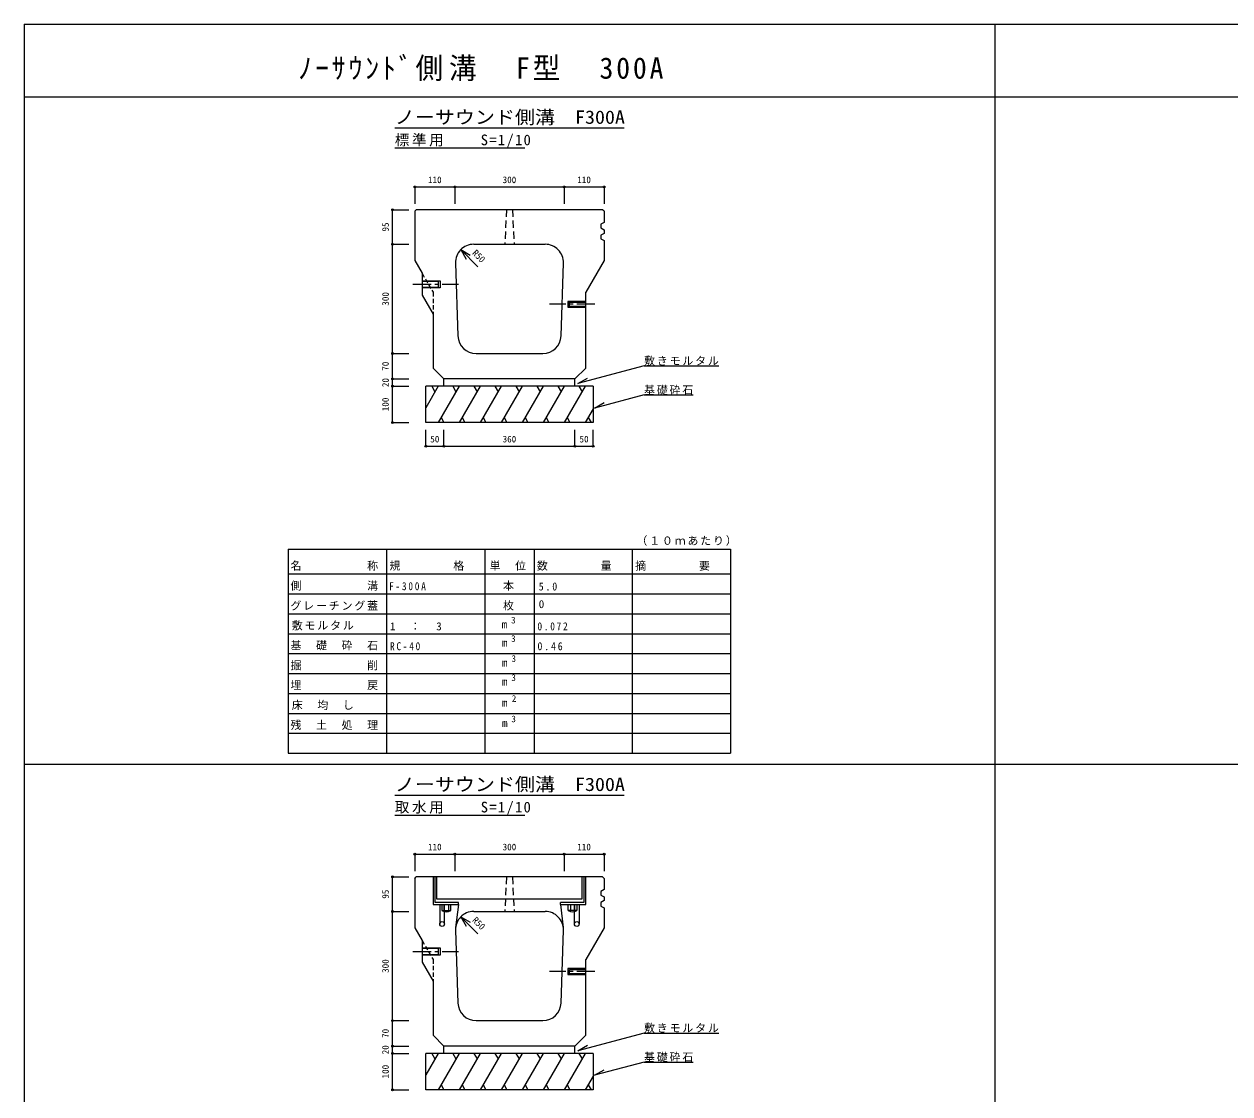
# Model space of a CAD drawing. Units: millimetres at full size, sheet at 1:10. Extents: x -5807 to 2193, y -2728 to 2972.
# Drawn here: x -5807 to -2495, y 32 to 2972 of the extents above; entities that cross this region are included whole.
import ezdxf
from ezdxf.enums import TextEntityAlignment as Align

# ---------------------------------------------------------------- set-up
doc = ezdxf.new("R2010")
doc.units = ezdxf.units.MM
doc.header["$LTSCALE"] = 10
doc.header["$PDMODE"] = 32
doc.header["$PDSIZE"] = 5
for name, pattern in [('CHAIN1', [8, 5, -1, 1, -1]), ('DASHED1', [1.8, 1.2, -0.6]), ('DASHED2', [3, 2, -1])]:
    doc.linetypes.add(name, pattern=pattern)
doc.layers.add('0-0_通り芯', color=7, linetype='Continuous')
doc.styles.add('ＭＳ ゴシック', font='')
doc.styles.get('ＭＳ ゴシック').set_extended_font_data('MS Gothic')

msp = doc.modelspace()

# ---------------------------------------------------------------- linework, layer by layer
at = {"layer": '0-0_通り芯', "color": 2}
for p, q in [((-5807.14, 2971.77), (2192.86, 2971.77)), ((-5807.14, 2971.77), (-5807.14, -2728.23)), ((-3140.47, 2971.77), (-3140.47, -2728.23)), ((-5807.14, 2771.77), (2192.86, 2771.77)), ((-4653.31, 536.43), (-4653.31, 552.43)), ((-4641.31, 552.43), (-4641.31, 536.43)), ((-4312.31, 536.43), (-4312.31, 552.43)), ((-4288.31, 536.43), (-4312.31, 536.43)), ((-4306.31, 552.43), (-4306.31, 536.43)), ((-4294.31, 536.43), (-4294.31, 552.43)), ((-4288.31, 552.43), (-4288.31, 536.43))]:
    msp.add_line(p, q, dxfattribs=at)
at = {"layer": '0-0_通り芯'}
for p, q in [((-4788.81, 2686.77), (-4158.81, 2686.77)), ((-4788.81, 2631.77), (-4431.31, 2631.77)), ((-4104.04, 2032.82), (-4285.55, 1984.18)), ((-4104.04, 2032.82), (-3899.04, 2032.82)), ((-4653.81, 1976.77), (-4653.81, 1996.77)), ((-4293.81, 1976.77), (-4293.81, 1996.77)), ((-4285.55, 1984.18), (-4259.57, 1999.18)), ((-4243.81, 1976.77), (-4703.81, 1976.77)), ((-4703.81, 1876.77), (-4703.81, 1976.77)), ((-4669.76, 1976.77), (-4703.81, 1917.79)), ((-4687.06, 1976.77), (-4678.41, 1961.78)), ((-4612.02, 1976.77), (-4669.76, 1876.77)), ((-4629.33, 1976.77), (-4620.68, 1961.78)), ((-4554.29, 1976.77), (-4612.02, 1876.77)), ((-4571.59, 1976.77), (-4562.94, 1961.78)), ((-4496.55, 1976.77), (-4554.29, 1876.77)), ((-4513.86, 1976.77), (-4505.21, 1961.78)), ((-4438.82, 1976.77), (-4496.55, 1876.77)), ((-4456.12, 1976.77), (-4447.47, 1961.78)), ((-4381.08, 1976.77), (-4438.82, 1876.77)), ((-4398.39, 1976.77), (-4389.74, 1961.78)), ((-4323.35, 1976.77), (-4381.08, 1876.77)), ((-4340.65, 1976.77), (-4332, 1961.78)), ((-4265.61, 1976.77), (-4323.35, 1876.77)), ((-4282.92, 1976.77), (-4274.27, 1961.78)), ((-4243.81, 1976.77), (-4243.81, 1876.77)), ((-4104.04, 1953.01), (-3969.04, 1953.01)), ((-4661.84, 1890.49), (-4653.92, 1876.77)), ((-4604.1, 1890.49), (-4596.18, 1876.77)), ((-4546.37, 1890.49), (-4538.45, 1876.77)), ((-4488.63, 1890.49), (-4480.71, 1876.77)), ((-4430.9, 1890.49), (-4422.98, 1876.77)), ((-4373.16, 1890.49), (-4365.24, 1876.77)), ((-4315.43, 1890.49), (-4307.51, 1876.77)), ((-4243.81, 1914.53), (-4265.61, 1876.77)), ((-4257.69, 1890.49), (-4249.77, 1876.77)), ((-4243.81, 1876.77), (-4703.81, 1876.77)), ((-5081.31, 1529.31), (-3866.31, 1529.31)), ((-5081.31, 1529.31), (-5081.31, 1406.19)), ((-4811.31, 1529.31), (-4811.31, 1406.19)), ((-4541.31, 1529.31), (-4541.31, 1406.19)), ((-4406.31, 1529.31), (-4406.31, 1406.19)), ((-4136.31, 1529.31), (-4136.31, 1406.19)), ((-3866.31, 1529.31), (-3866.31, 1406.19)), ((-5081.31, 1460.91), (-3866.31, 1460.91)), ((-5081.31, 1406.19), (-3866.31, 1406.19)), ((-5081.31, 1406.19), (-5081.31, 968.43)), ((-4811.31, 1406.19), (-4811.31, 968.43)), ((-4541.31, 1406.19), (-4541.31, 968.43)), ((-4406.31, 1406.19), (-4406.31, 968.43)), ((-4136.31, 1406.19), (-4136.31, 968.43)), ((-3866.31, 1406.19), (-3866.31, 968.43)), ((-5081.31, 1351.47), (-3866.31, 1351.47)), ((-5081.31, 1296.75), (-3866.31, 1296.75)), ((-5081.31, 1242.03), (-3866.31, 1242.03)), ((-5081.31, 1187.31), (-3866.31, 1187.31)), ((-5081.31, 1132.59), (-3866.31, 1132.59)), ((-5081.31, 1077.87), (-3866.31, 1077.87)), ((-5081.31, 1023.15), (-3866.31, 1023.15)), ((-5081.31, 968.43), (-3866.31, 968.43)), ((-4995.81, 968.43), (-4086.81, 968.43)), ((-4788.81, 853.43), (-4158.81, 853.43)), ((-4788.81, 798.43), (-4431.31, 798.43)), ((-4673.81, 628.43), (-4673.81, 568.43)), ((-4273.81, 568.43), (-4273.81, 628.43)), ((-4673.81, 568.43), (-4273.81, 568.43)), ((-4104.04, 199.48), (-4285.55, 150.85)), ((-4104.04, 199.48), (-3899.04, 199.48)), ((-4285.55, 150.85), (-4259.57, 165.85)), ((-4243.81, 143.43), (-4703.81, 143.43)), ((-4703.81, 43.43), (-4703.81, 143.43)), ((-4669.76, 143.43), (-4703.81, 84.46)), ((-4687.06, 143.43), (-4678.41, 128.45)), ((-4612.02, 143.43), (-4669.76, 43.43)), ((-4653.81, 143.43), (-4653.81, 163.43)), ((-4629.33, 143.43), (-4620.68, 128.45)), ((-4554.29, 143.43), (-4612.02, 43.43)), ((-4571.59, 143.43), (-4562.94, 128.45)), ((-4496.55, 143.43), (-4554.29, 43.43)), ((-4513.86, 143.43), (-4505.21, 128.45)), ((-4438.82, 143.43), (-4496.55, 43.43)), ((-4456.12, 143.43), (-4447.47, 128.45)), ((-4381.08, 143.43), (-4438.82, 43.43)), ((-4398.39, 143.43), (-4389.74, 128.45)), ((-4323.35, 143.43), (-4381.08, 43.43)), ((-4340.65, 143.43), (-4332, 128.45)), ((-4265.61, 143.43), (-4323.35, 43.43)), ((-4293.81, 143.43), (-4293.81, 163.43)), ((-4282.92, 143.43), (-4274.27, 128.45)), ((-4243.81, 143.43), (-4243.81, 43.43)), ((-4104.04, 119.68), (-3969.04, 119.68)), ((-4243.81, 81.2), (-4265.61, 43.43)), ((-4243.81, 43.43), (-4703.81, 43.43)), ((-4661.84, 57.15), (-4653.92, 43.43)), ((-4604.1, 57.15), (-4596.18, 43.43)), ((-4546.37, 57.15), (-4538.45, 43.43)), ((-4488.63, 57.15), (-4480.71, 43.43)), ((-4430.9, 57.15), (-4422.98, 43.43)), ((-4373.16, 57.15), (-4365.24, 43.43)), ((-4315.43, 57.15), (-4307.51, 43.43)), ((-4257.69, 57.15), (-4249.77, 43.43))]:
    msp.add_line(p, q, dxfattribs=at)
at = {"layer": '0-0_通り芯', "color": 4}
for p, q in [((-4733.81, 2524.29), (-4623.81, 2524.29)), ((-4733.81, 2524.29), (-4733.81, 2477.78)), ((-4623.81, 2524.29), (-4623.81, 2477.78)), ((-4623.81, 2524.29), (-4323.81, 2524.29)), ((-4323.81, 2524.29), (-4323.81, 2477.78)), ((-4323.81, 2524.29), (-4213.81, 2524.29)), ((-4213.81, 2524.29), (-4213.81, 2477.78)), ((-4794.81, 2366.77), (-4794.81, 2461.77)), ((-4794.81, 2461.77), (-4749.81, 2461.77)), ((-4794.81, 2066.77), (-4794.81, 2366.77)), ((-4794.81, 2366.77), (-4749.81, 2366.77)), ((-4607.47, 2352.12), (-4581.49, 2337.12)), ((-4607.47, 2352.12), (-4592.47, 2326.14)), ((-4560.46, 2305.12), (-4607.47, 2352.12)), ((-4794.81, 1996.77), (-4794.81, 2066.77)), ((-4794.81, 2066.77), (-4749.81, 2066.77)), ((-4794.81, 1976.77), (-4794.81, 1996.77)), ((-4794.81, 1996.77), (-4749.81, 1996.77)), ((-4794.81, 1876.77), (-4794.81, 1976.77)), ((-4794.81, 1976.77), (-4749.81, 1976.77)), ((-4794.81, 1876.77), (-4749.81, 1876.77)), ((-4703.81, 1811.77), (-4703.81, 1856.77)), ((-4653.81, 1811.77), (-4653.81, 1856.77)), ((-4293.81, 1811.77), (-4293.81, 1856.77)), ((-4243.81, 1811.77), (-4243.81, 1856.77)), ((-4703.81, 1811.77), (-4653.81, 1811.77)), ((-4653.81, 1811.77), (-4293.81, 1811.77)), ((-4293.81, 1811.77), (-4243.81, 1811.77)), ((-5807.14, 938.43), (2192.86, 938.43)), ((-4733.81, 690.95), (-4623.81, 690.95)), ((-4733.81, 690.95), (-4733.81, 644.44)), ((-4623.81, 690.95), (-4623.81, 644.44)), ((-4623.81, 690.95), (-4323.81, 690.95)), ((-4323.81, 690.95), (-4323.81, 644.44)), ((-4323.81, 690.95), (-4213.81, 690.95)), ((-4213.81, 690.95), (-4213.81, 644.44)), ((-4794.81, 533.43), (-4794.81, 628.43)), ((-4794.81, 628.43), (-4749.81, 628.43)), ((-4677.81, 558.43), (-4677.81, 628.43)), ((-4269.81, 628.43), (-4269.81, 558.43)), ((-4263.81, 552.43), (-4263.81, 628.43)), ((-4794.81, 233.43), (-4794.81, 533.43)), ((-4794.81, 533.43), (-4749.81, 533.43)), ((-4613.81, 558.43), (-4677.81, 558.43)), ((-4665.31, 552.43), (-4665.31, 498.93)), ((-4652.31, 498.93), (-4652.31, 552.43)), ((-4613.81, 552.43), (-4613.81, 558.43)), ((-4269.81, 558.43), (-4333.81, 558.43)), ((-4333.81, 552.43), (-4333.81, 558.43)), ((-4333.81, 552.43), (-4263.81, 552.43)), ((-4295.31, 498.93), (-4295.31, 552.43)), ((-4282.31, 552.43), (-4282.31, 498.93)), ((-4607.47, 518.79), (-4581.49, 503.79)), ((-4607.47, 518.79), (-4592.47, 492.81)), ((-4560.46, 471.78), (-4607.47, 518.79)), ((-4794.81, 163.43), (-4794.81, 233.43)), ((-4794.81, 233.43), (-4749.81, 233.43)), ((-4794.81, 143.43), (-4794.81, 163.43)), ((-4794.81, 163.43), (-4749.81, 163.43)), ((-4794.81, 43.43), (-4794.81, 143.43)), ((-4794.81, 143.43), (-4749.81, 143.43)), ((-4794.81, 43.43), (-4749.81, 43.43))]:
    msp.add_line(p, q, dxfattribs=at)
at = {"layer": '0-0_通り芯', "color": 3}
for p, q in [((-4733.81, 2457.77), (-4729.81, 2461.77)), ((-4733.81, 2457.77), (-4733.81, 2321.77)), ((-4217.81, 2461.77), (-4729.81, 2461.77)), ((-4213.81, 2457.77), (-4217.81, 2461.77)), ((-4213.81, 2457.77), (-4217.81, 2461.77)), ((-4213.81, 2406.77), (-4213.81, 2396.77)), ((-4572.11, 2366.77), (-4375.5, 2366.77)), ((-4213.81, 2376.77), (-4213.81, 2321.77)), ((-4733.81, 2321.77), (-4713.81, 2287.13)), ((-4213.81, 2321.77), (-4263.81, 2235.16)), ((-4622.09, 2315.1), (-4615.42, 2115.1)), ((-4332.2, 2115.1), (-4325.53, 2315.1)), ((-4263.81, 2026.77), (-4263.81, 2235.16)), ((-4683.81, 2175.16), (-4683.81, 2026.77)), ((-4565.45, 2066.77), (-4382.17, 2066.77)), ((-4653.81, 1996.77), (-4683.81, 2026.77)), ((-4293.81, 1996.77), (-4263.81, 2026.77)), ((-4293.81, 1996.77), (-4653.81, 1996.77)), ((-4733.81, 624.43), (-4729.81, 628.43)), ((-4733.81, 624.43), (-4733.81, 488.43)), ((-4217.81, 628.43), (-4729.81, 628.43)), ((-4213.81, 624.43), (-4217.81, 628.43)), ((-4213.81, 624.43), (-4217.81, 628.43)), ((-4213.81, 573.43), (-4213.81, 563.43)), ((-4613.81, 552.43), (-4621.72, 489.69)), ((-4572.11, 533.43), (-4375.5, 533.43)), ((-4333.81, 552.43), (-4325.9, 489.69)), ((-4213.81, 543.43), (-4213.81, 488.43)), ((-4733.81, 488.43), (-4713.81, 453.79)), ((-4622.09, 481.77), (-4615.42, 281.77)), ((-4332.2, 281.77), (-4325.53, 481.77)), ((-4213.81, 488.43), (-4263.81, 401.83)), ((-4263.81, 193.43), (-4263.81, 401.83)), ((-4683.81, 341.83), (-4683.81, 193.43)), ((-4565.45, 233.43), (-4382.17, 233.43)), ((-4653.81, 163.43), (-4683.81, 193.43)), ((-4293.81, 163.43), (-4263.81, 193.43)), ((-4293.81, 163.43), (-4653.81, 163.43))]:
    msp.add_line(p, q, dxfattribs=at)
at = {"layer": '0-0_通り芯', "color": 3, "linetype": 'DASHED2'}
for p, q in [((-4481.81, 2461.77), (-4486.81, 2366.77)), ((-4465.81, 2461.77), (-4460.81, 2366.77)), ((-4481.81, 628.43), (-4486.81, 533.43)), ((-4465.81, 628.43), (-4460.81, 533.43))]:
    msp.add_line(p, q, dxfattribs=at)
at = {"layer": '0-0_通り芯', "color": 3, "linetype": 'DASHED1'}
for p, q in [((-4713.81, 2287.13), (-4683.81, 2235.16)), ((-4683.81, 2235.16), (-4683.81, 2175.16)), ((-4713.81, 453.79), (-4683.81, 401.83)), ((-4683.81, 401.83), (-4683.81, 341.83))]:
    msp.add_line(p, q, dxfattribs=at)
at = {"layer": '0-0_通り芯', "linetype": 'CHAIN1'}
for p, q in [((-4738.81, 2256.77), (-4613.81, 2256.77)), ((-4238.81, 2201.77), (-4363.81, 2201.77)), ((-4738.81, 423.43), (-4613.81, 423.43)), ((-4238.81, 368.43), (-4363.81, 368.43))]:
    msp.add_line(p, q, dxfattribs=at)
at = {"layer": '0-0_通り芯', "color": 3}
for points in [[(-4213.81, 2457.77), (-4213.81, 2426.77), (-4222.81, 2421.77), (-4222.81, 2411.77), (-4213.81, 2406.77)], [(-4213.81, 2396.77), (-4222.81, 2391.77), (-4222.81, 2381.77), (-4213.81, 2376.77)], [(-4713.81, 2287.13), (-4713.81, 2227.13), (-4683.81, 2175.16)], [(-4213.81, 624.43), (-4213.81, 593.43), (-4222.81, 588.43), (-4222.81, 578.43), (-4213.81, 573.43)], [(-4213.81, 563.43), (-4222.81, 558.43), (-4222.81, 548.43), (-4213.81, 543.43)], [(-4713.81, 453.79), (-4713.81, 393.79), (-4683.81, 341.83)]]:
    msp.add_lwpolyline(points, dxfattribs=at)
at = {"layer": '0-0_通り芯'}
for points in [[(-4713.81, 2266.77), (-4663.81, 2266.77), (-4663.81, 2246.77), (-4713.81, 2246.77)], [(-4713.81, 2248.77), (-4668.81, 2248.77), (-4668.81, 2264.77), (-4713.81, 2264.77)], [(-4263.81, 2209.77), (-4313.81, 2209.77), (-4313.81, 2193.77), (-4263.81, 2193.77)], [(-4263.81, 2195.77), (-4308.81, 2195.77), (-4308.81, 2207.77), (-4263.81, 2207.77)], [(-4104.04, 1953.01), (-4239.92, 1916.6), (-4213.94, 1931.6)], [(-4713.81, 433.43), (-4663.81, 433.43), (-4663.81, 413.43), (-4713.81, 413.43)], [(-4713.81, 415.43), (-4668.81, 415.43), (-4668.81, 431.43), (-4713.81, 431.43)], [(-4263.81, 376.43), (-4313.81, 376.43), (-4313.81, 360.43), (-4263.81, 360.43)], [(-4263.81, 362.43), (-4308.81, 362.43), (-4308.81, 374.43), (-4263.81, 374.43)], [(-4104.04, 119.68), (-4239.92, 83.27), (-4213.94, 98.27)]]:
    msp.add_lwpolyline(points, dxfattribs=at)
at = {"layer": '0-0_通り芯', "color": 4}
msp.add_lwpolyline([(-4683.81, 628.43), (-4683.81, 552.43), (-4613.81, 552.43)], dxfattribs=at)
at = {"layer": '0-0_通り芯', "color": 2}
msp.add_lwpolyline([(-4659.31, 552.43), (-4659.31, 536.43), (-4635.31, 536.43), (-4635.31, 552.43)], dxfattribs=at)
at = {"layer": '0-0_通り芯', "color": 4}
for centre in [(-4658.81, 498.93), (-4288.81, 498.93)]:
    msp.add_circle(centre, 6.5, dxfattribs=at)
at = {"layer": '0-0_通り芯', "color": 3}
for centre, start, end in [((-4572.11, 2316.77), 90, 181.90916), ((-4375.5, 2316.77), 358.09085, 90), ((-4565.45, 2116.77), 181.90916, 270), ((-4382.17, 2116.77), 270, 358.09085), ((-4572.11, 483.43), 90, 181.90916), ((-4375.5, 483.43), 358.09085, 90), ((-4565.45, 283.43), 181.90916, 270), ((-4382.17, 283.43), 270, 358.09085)]:
    msp.add_arc(centre, 50, start, end, dxfattribs=at)
at = {"layer": '0-0_通り芯', "color": 2}
for centre in [(-4647.31, 552.43), (-4300.31, 552.43)]:
    msp.add_arc(centre, 20, 233.1301, 306.8699, dxfattribs=at)
at = {"layer": '0-0_通り芯', "color": 4}
for p in [(-4733.81, 2524.29), (-4623.81, 2524.29), (-4323.81, 2524.29), (-4213.81, 2524.29), (-4794.81, 2461.77), (-4794.81, 2366.77), (-4794.81, 2066.77), (-4794.81, 1996.77), (-4794.81, 1976.77), (-4794.81, 1876.77), (-4703.81, 1811.77), (-4653.81, 1811.77), (-4293.81, 1811.77), (-4243.81, 1811.77), (-4733.81, 690.95), (-4623.81, 690.95), (-4323.81, 690.95), (-4213.81, 690.95), (-4794.81, 628.43), (-4794.81, 533.43), (-4794.81, 233.43), (-4794.81, 163.43), (-4794.81, 143.43), (-4794.81, 43.43)]:
    msp.add_point(p, dxfattribs=at)

# ---------------------------------------------------------------- texts
at = {"layer": '0-0_通り芯', "color": 3, "style": 'ＭＳ ゴシック', "width": 1.1}
for p in [(-4788.81, 2686.77), (-4788.81, 853.43)]:
    msp.add_text('ノーサウンド側溝\u3000F300A', height=36.66, dxfattribs=at).set_placement(p, align=Align.BOTTOM_LEFT)
at = {"layer": '0-0_通り芯', "color": 4, "style": 'ＭＳ ゴシック'}
for s, p in [('110', (-4697.56, 2529.29)), ('300', (-4492.56, 2529.29)), ('110', (-4287.56, 2529.29)), ('50', (-4691.31, 1816.77)), ('360', (-4492.56, 1816.77)), ('50', (-4281.31, 1816.77)), ('3', (-4469.29, 1319.37)), ('3', (-4469.29, 1268.76)), ('3', (-4468.12, 1213.7)), ('3', (-4468.39, 1161.44)), ('2', (-4467.49, 1103.91)), ('3', (-4468.39, 1047.83)), ('110', (-4697.56, 695.95)), ('300', (-4492.56, 695.95)), ('110', (-4287.56, 695.95))]:
    msp.add_text(s, height=18.33, dxfattribs=at).set_placement(p, align=Align.BOTTOM_LEFT)
for s, rotation, p in [('95', 90, (-4799.81, 2401.77)), ('R50', 315, (-4581.49, 2337.12)), ('300', 90, (-4799.81, 2198.02)), ('70', 90, (-4799.81, 2019.27)), ('20', 90, (-4799.81, 1974.27)), ('100', 90, (-4799.81, 1908.02)), ('95', 90, (-4799.81, 568.43)), ('R50', 315, (-4581.49, 503.79)), ('300', 90, (-4799.81, 364.68)), ('70', 90, (-4799.81, 185.93)), ('20', 90, (-4799.81, 140.93)), ('100', 90, (-4799.81, 74.68))]:
    msp.add_text(s, height=18.33, rotation=rotation, dxfattribs=at).set_placement(p, align=Align.BOTTOM_LEFT)
at = {"layer": '0-0_通り芯', "style": 'ＭＳ ゴシック'}
for s, p in [('0', (-4393.31, 1360.41)), ('m', (-4495.39, 1305.01)), ('m', (-4494.49, 1254.39)), ('m', (-4494.49, 1199.67)), ('m', (-4494.49, 1147.69)), ('m', (-4494.4, 1089.55)), ('m', (-4494.22, 1033.46))]:
    msp.add_text(s, height=21.99, dxfattribs=at).set_placement(p, align=Align.BOTTOM_LEFT)
at = {"layer": '0-0_通り芯', "color": 2, "insert": (-5053.8, 2815.27), "char_height": 58.65, "attachment_point": 7, "style": 'ＭＳ ゴシック'}
msp.add_mtext('\\T1.21;\\W0.95;ﾉｰｻｳﾝﾄﾞ側溝\u3000F型\u3000300A', dxfattribs=at)
at = {"layer": '0-0_通り芯', "attachment_point": 7, "style": 'ＭＳ ゴシック'}
for s, insert, char_height in [('\\T1.18;標準用\u3000\u3000S=1/10', (-4788.81, 2631.77), 29.33), ('\\T1.17;敷きモルタル', (-4104.04, 2032.82), 21.99), ('\\T1.17;基礎砕石', (-4104.04, 1953.01), 21.99), ('\\T1.17;（１０ｍあたり）', (-4125.06, 1538.25), 21.99), ('\\T1.17;名\u3000\u3000\u3000\u3000\u3000称', (-5075.31, 1469.85), 21.99), ('\\T1.17;規\u3000\u3000\u3000\u3000格', (-4803.56, 1469.85), 21.99), ('\\T1.17;単\u3000位', (-4528.31, 1469.85), 21.99), ('\\T1.17;数\u3000\u3000\u3000\u3000量', (-4398.56, 1469.85), 21.99), ('\\T1.17;摘\u3000\u3000\u3000\u3000要', (-4128.56, 1469.85), 21.99), ('\\T1.17;側\u3000\u3000\u3000\u3000\u3000溝', (-5075.31, 1415.13), 21.99), ('\\T1.39;\\W0.85;F-300A', (-4804.56, 1415.92), 21.99), ('\\T1.17;\u3000本', (-4526.56, 1415.13), 21.99), ('\\T1.38;\\W0.9;5.0', (-4393.31, 1415.13), 21.99), ('\\T1.17;グレーチング蓋', (-5075.31, 1360.41), 21.99), ('\\T1.17;\u3000枚', (-4526.56, 1360.41), 21.99), ('\\T1.17;敷モルタル', (-5071.81, 1305.69), 21.99), ('\\T1.21;1\u3000：\u30003', (-4801.81, 1305.69), 21.99), ('\\T1.38;\\W0.85;0.072', (-4396.81, 1305.69), 21.99), ('\\T1.17;基\u3000礎\u3000砕\u3000石', (-5075.31, 1250.97), 21.99), ('\\T1.38;\\W0.85;RC-40', (-4801.81, 1250.97), 21.99), ('\\T1.38;\\W0.9;0.46', (-4396.81, 1250.97), 21.99), ('\\T1.17;掘\u3000\u3000\u3000\u3000\u3000削', (-5075.31, 1196.25), 21.99), ('\\T1.17;埋\u3000\u3000\u3000\u3000\u3000戻', (-5075.31, 1141.53), 21.99), ('\\T1.17;床\u3000均\u3000し', (-5071.81, 1086.81), 21.99), ('\\T1.17;残\u3000土\u3000処\u3000理', (-5075.31, 1032.09), 21.99), ('\\T1.18;取水用\u3000\u3000S=1/10', (-4788.81, 798.43), 29.33), ('\\T1.17;敷きモルタル', (-4104.04, 199.48), 21.99), ('\\T1.17;基礎砕石', (-4104.04, 119.68), 21.99)]:
    msp.add_mtext(s, dxfattribs=dict(at, insert=insert, char_height=char_height))

doc.saveas('drawing.dxf')
